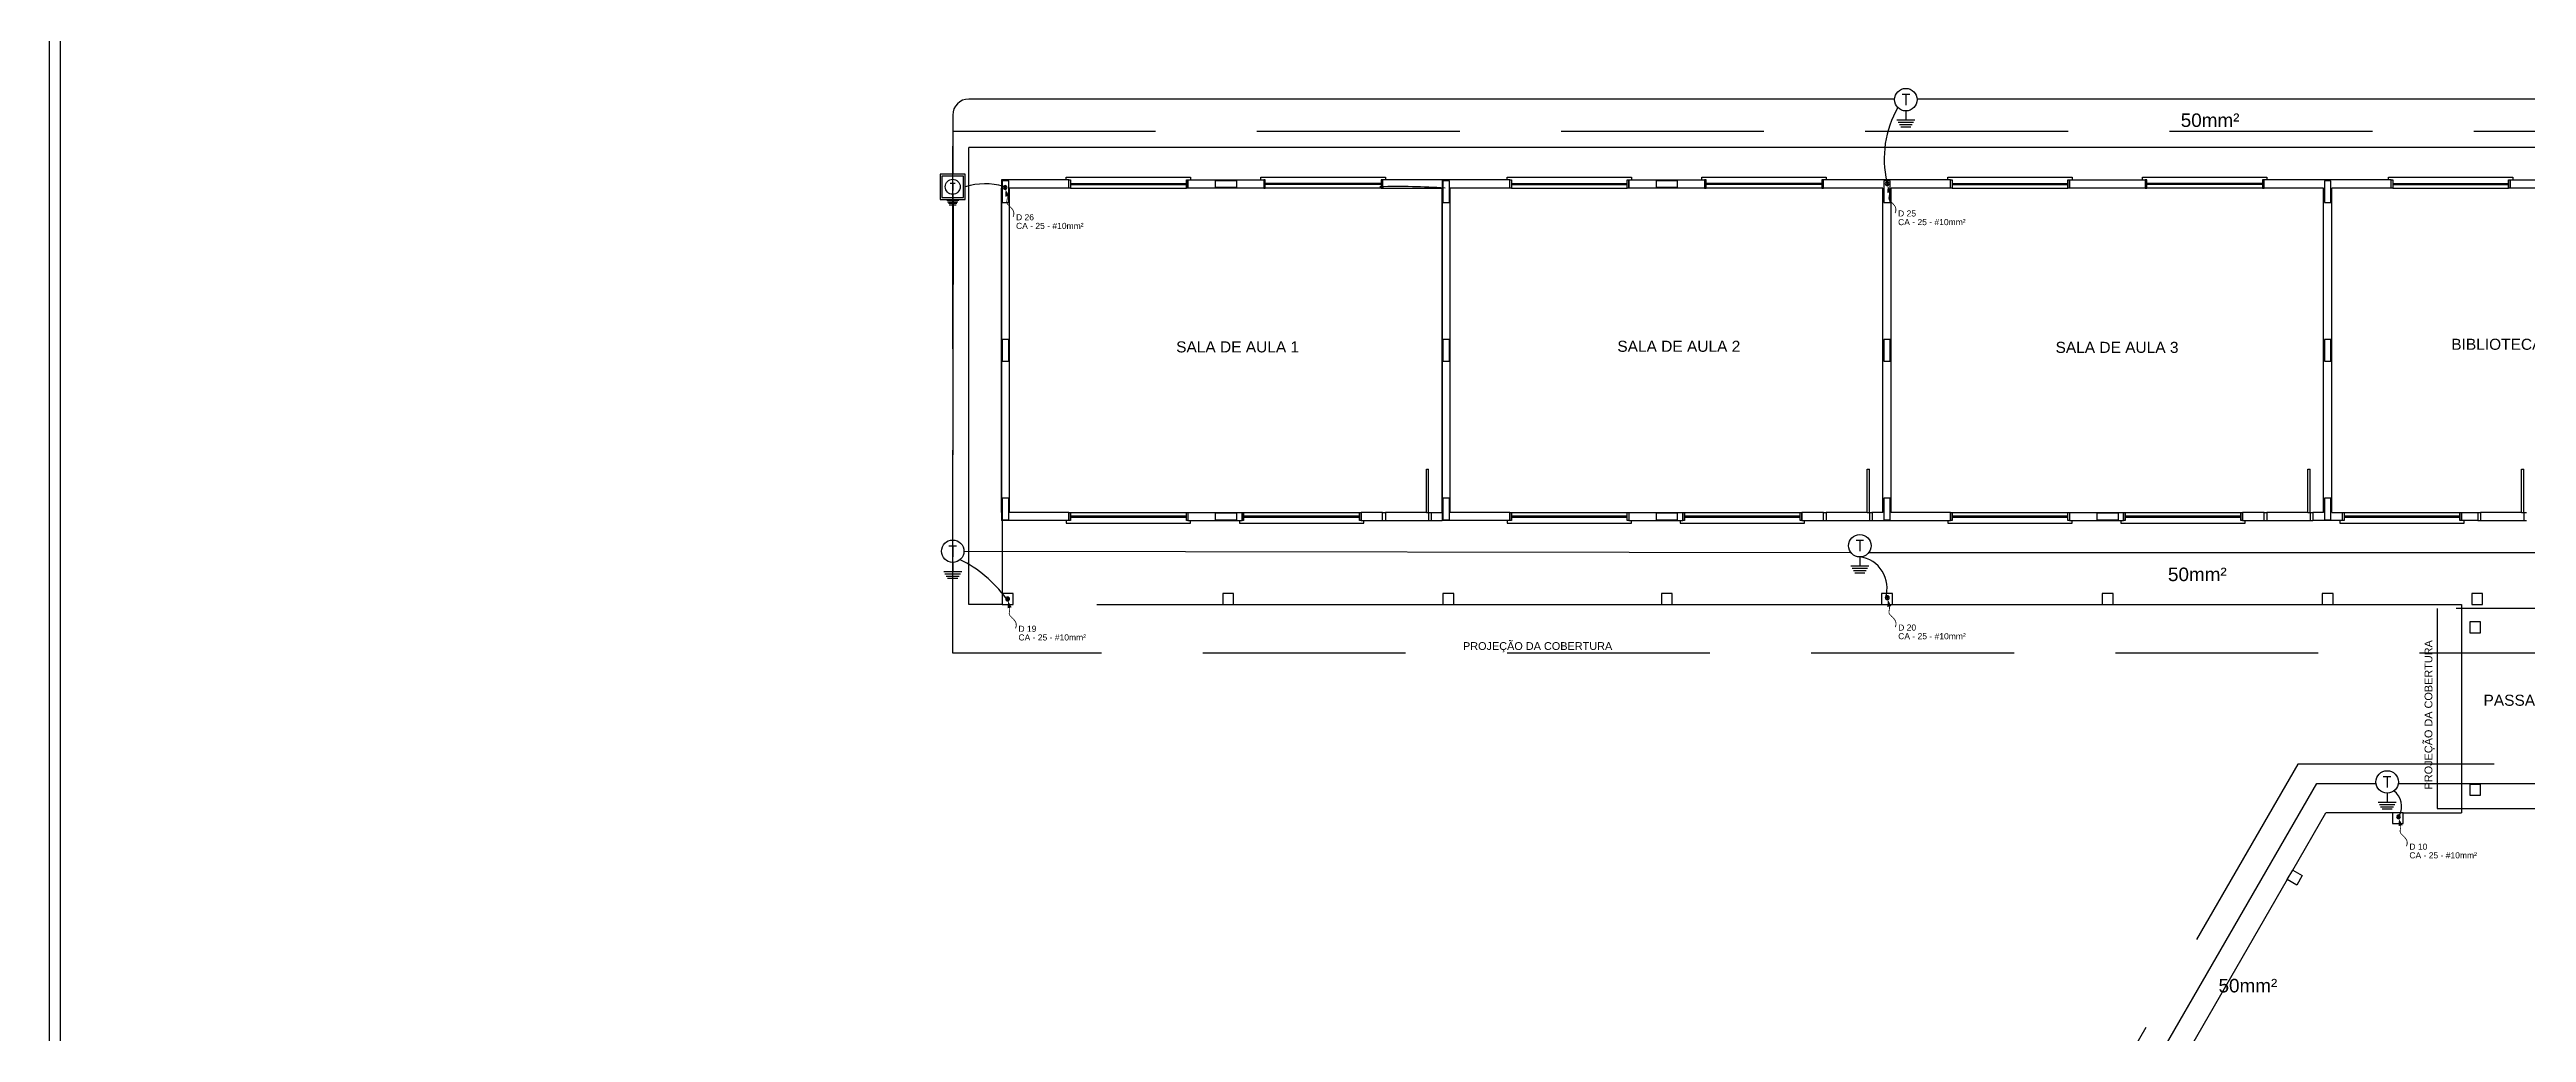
# Model space of a CAD drawing. Extents: x -192 to 167, y 237 to 369.
# Drawn here: x -62.75 to -16.95, y 326 to 344.18 of the extents above; entities that cross this region are included whole.
import ezdxf

# ---------------------------------------------------------------- set-up
doc = ezdxf.new("R2010")
doc.units = 0
doc.header["$LTSCALE"] = 0.1
doc.linetypes.add('HIDDEN', pattern=[9.525, 6.35, -3.175])
doc.linetypes.add('TRACEJADO_G', pattern=[0.375, 0.25, -0.125])
doc.layers.get('0').update_dxf_attribs({"linetype": 'CONTINUOUS'})
for name, color, linetype in [('100-Ele_diagramas', 2, 'CONTINUOUS'), ('100-txt_t4', 1, 'CONTINUOUS'), ('75-0', 7, 'CONTINUOUS'), ('A-MURO', 2, 'CONTINUOUS'), ('A-PAREDE', 5, 'CONTINUOUS'), ('A-PISOS-CTEL', 2, 'TRACEJADO_G'), ('A-PISOS-NIVEL', 1, 'CONTINUOUS'), ('A-SOLEIRA', 1, 'CONTINUOUS'), ('AR-ESQ', 2, 'CONTINUOUS'), ('ARQ-TXT-1_050', 2, 'CONTINUOUS'), ('ARQ-TXT-1_075', 2, 'CONTINUOUS'), ('Ele_diagramas', 2, 'CONTINUOUS'), ('FARADAY', 6, 'HIDDEN'), ('GER_PARA-RAIO', 5, 'PARA-RAIO'), ('Ltype_para-raio', 5, 'PRAIO')]:
    doc.layers.add(name, color=color, linetype=linetype)
doc.styles.add('ESC-50-A20', font='arial.ttf', dxfattribs={"height": 0.1})
doc.styles.get("Standard").update_dxf_attribs({"font": 'ARIALUNI.TTF'})
doc.styles.add('T4', font='arial.ttf')
doc.linetypes.add('PARA-RAIO', pattern='A,0.5,-0.15,["/",Standard,S=0.15,R=0,X=-0.1,Y=-0.075],-0.05', length=0.7)
doc.linetypes.add('PRAIO', pattern='A,0.5,-0.15,["/",Standard,S=0.15,R=0,X=-0.1,Y=-0.075],-0.05', length=0.7)

# ---------------------------------------------------------------- blocks, each defined once
blk = doc.blocks.new('cadnic01000124')
at = {"color": 10}
blk.add_lwpolyline([(0.09, 0.09, 0, 0.267, 0), (0.42, 0.42, 0.02, 0.02, 0)], format="xyseb", dxfattribs=at)
at = {"color": 10, "const_width": 0.0533}
blk.add_lwpolyline([(0.3, 0.3), (0.39, 0.38), (0.45, 0.46), (0.5, 0.54), (0.53, 0.62), (0.56, 0.69), (0.59, 0.75), (0.64, 0.81), (0.7, 0.85), (0.79, 0.87), (0.9, 0.9), (1.01, 0.92), (1.13, 0.96), (1.25, 1.01), (1.34, 1.09), (1.42, 1.21), (1.46, 1.37)], dxfattribs=at)
at = {"color": 2}
blk.add_circle((0, 0), 0.125, dxfattribs=at)
at = {"color": 3}
blk.add_circle((0, 0), 0.05, dxfattribs=at)
blk = doc.blocks.new('*U69')
at = {"layer": 'Ele_diagramas', "color": 4}
for p, q in [((-0.07, 0.103), (0.07, 0.103)), ((0, 0.103), (0, -0.103))]:
    blk.add_line(p, q, dxfattribs=at)
at = {"layer": 'Ele_diagramas', "color": 3}
for p, q in [((-0.167, -0.375), (0.167, -0.375)), ((-0.143, -0.417), (0.143, -0.417)), ((0, -0.208), (0, -0.375)), ((-0.119, -0.458), (0.119, -0.458)), ((-0.094, -0.5), (0.094, -0.5))]:
    blk.add_line(p, q, dxfattribs=at)
at = {"layer": 'Ele_diagramas', "color": 2}
blk.add_circle((0, 0), 0.208, dxfattribs=at)
blk = doc.blocks.new('6 SALAS')
at = {"layer": 'A-MURO', "color": 251}
for p, q in [((0, -50), (0, 0)), ((0.2, -50), (0.2, -0.2))]:
    blk.add_line(p, q, dxfattribs=at)
at = {"layer": 'A-PAREDE', "color": 251}
for p, q in [((17.6, -5.2), (17.6, -11.5)), ((17.75, -11.35), (17.75, -5.35)), ((18.85, -5.35), (17.75, -5.35)), ((18.85, -5.35), (18.85, -5.2)), ((24.65, -5.35), (24.65, -5.2)), ((25.75, -5.2), (24.65, -5.2)), ((24.65, -5.2), (24.65, -5.35)), ((24.65, -5.35), (25.75, -5.35)), ((25.75, -5.2), (25.75, -11.5)), ((25.75, -5.35), (25.75, -11.35)), ((25.9, -11.35), (25.9, -5.35)), ((27, -5.35), (25.9, -5.35)), ((25.9, -11.35), (25.9, -5.35)), ((27, -5.35), (25.9, -5.35)), ((27, -5.35), (27, -5.2)), ((35.15, -5.2), (32.8, -5.2)), ((32.8, -5.35), (32.8, -5.2)), ((33.9, -11.35), (33.9, -5.35)), ((34.05, -11.35), (34.05, -5.35)), ((35.15, -5.35), (34.05, -5.35)), ((35.15, -5.35), (35.15, -5.2)), ((42.05, -11.35), (42.05, -5.35)), ((42.2, -11.35), (42.2, -5.35)), ((43.3, -5.35), (42.2, -5.35)), ((43.3, -5.35), (43.3, -5.2)), ((18.85, -11.35), (17.75, -11.35)), ((18.85, -11.35), (18.85, -11.5)), ((21.05, -11.35), (22.05, -11.35)), ((21.05, -11.35), (21.05, -11.5)), ((22.05, -11.35), (22.05, -11.5)), ((24.25, -11.5), (24.25, -11.35)), ((25.55, -11.35), (25.55, -11.5)), ((25.55, -11.35), (25.75, -11.35)), ((27, -11.35), (25.9, -11.35)), ((27, -11.35), (25.9, -11.35)), ((27, -11.35), (27, -11.5)), ((27, -11.35), (27, -11.5)), ((29.2, -11.35), (30.2, -11.35)), ((29.2, -11.35), (29.2, -11.5)), ((30.2, -11.35), (30.2, -11.5)), ((32.4, -11.5), (32.4, -11.35)), ((33.9, -11.35), (33.694, -11.35)), ((33.7, -11.35), (33.7, -11.5)), ((33.9, -11.35), (33.7, -11.35)), ((35.15, -11.35), (34.05, -11.35)), ((35.15, -11.35), (35.15, -11.5)), ((37.35, -11.35), (38.35, -11.35)), ((37.35, -11.35), (37.35, -11.5)), ((38.35, -11.35), (38.35, -11.5)), ((40.55, -11.5), (40.55, -11.35)), ((41.85, -11.35), (41.85, -11.5)), ((42.05, -11.35), (41.85, -11.35)), ((42.2, -11.35), (42.4, -11.35)), ((42.4, -11.5), (42.4, -11.35)), ((44.6, -11.35), (44.9, -11.35)), ((44.6, -11.5), (44.6, -11.35)), ((44.9, -11.35), (44.9, -11.5)), ((18.85, -11.5), (17.6, -11.5)), ((21.05, -11.5), (22.05, -11.5)), ((25.55, -11.5), (25.75, -11.5)), ((27, -11.5), (25.75, -11.5)), ((27, -11.5), (25.75, -11.5)), ((29.2, -11.5), (30.2, -11.5)), ((33.694, -11.5), (35.15, -11.5)), ((37.35, -11.5), (38.35, -11.5)), ((42.406, -11.5), (41.844, -11.5)), ((44.9, -11.5), (44.6, -11.5))]:
    blk.add_line(p, q, dxfattribs=at)
at = {"layer": 'A-PAREDE'}
blk.add_line((27, -5.35), (27, -5.2), dxfattribs=at)
at = {"layer": 'A-PAREDE', "color": 251}
for points in [[(18.85, -5.2), (17.6, -5.2)], [(17.6, -11.35), (17.6, -11.35), (17.6, -5.35)], [(27, -5.2), (25.75, -5.2)], [(27, -5.2), (25.75, -5.2)], [(25.75, -11.35), (25.75, -11.35), (25.75, -5.35)], [(25.75, -11.35), (25.75, -11.35), (25.75, -5.35)], [(33.9, -11.35), (33.9, -11.35), (33.9, -5.35), (32.8, -5.35)], [(43.3, -5.2), (40.95, -5.2)], [(42.05, -11.35), (42.05, -11.35), (42.05, -5.35), (40.95, -5.35)]]:
    blk.add_lwpolyline(points, dxfattribs=at)
for points in [[(17.615, -5.615), (17.735, -5.615), (17.735, -5.215), (17.615, -5.215)], [(22.45, -5.2), (22.45, -5.35), (21.05, -5.35), (21.05, -5.2)], [(21.555, -5.215), (21.555, -5.335), (21.955, -5.335), (21.955, -5.215)], [(25.765, -5.615), (25.885, -5.615), (25.885, -5.215), (25.765, -5.215)], [(25.765, -5.615), (25.885, -5.615), (25.885, -5.215), (25.765, -5.215)], [(30.6, -5.2), (30.6, -5.35), (29.2, -5.35), (29.2, -5.2)], [(29.705, -5.215), (29.705, -5.335), (30.105, -5.335), (30.105, -5.215)], [(33.915, -5.615), (34.035, -5.615), (34.035, -5.215), (33.915, -5.215)], [(38.75, -5.2), (38.75, -5.35), (37.35, -5.35), (37.35, -5.2)], [(42.065, -5.615), (42.185, -5.615), (42.185, -5.215), (42.065, -5.215)], [(46.9, -5.2), (46.9, -5.35), (45.5, -5.35), (45.5, -5.2)], [(17.615, -8.55), (17.735, -8.55), (17.735, -8.15), (17.615, -8.15)], [(25.765, -8.55), (25.885, -8.55), (25.885, -8.15), (25.765, -8.15)], [(25.765, -8.55), (25.885, -8.55), (25.885, -8.15), (25.765, -8.15)], [(33.915, -8.55), (34.035, -8.55), (34.035, -8.15), (33.915, -8.15)], [(42.065, -8.55), (42.185, -8.55), (42.185, -8.15), (42.065, -8.15)], [(17.615, -11.485), (17.735, -11.485), (17.735, -11.085), (17.615, -11.085)], [(21.555, -11.365), (21.555, -11.485), (21.955, -11.485), (21.955, -11.365)], [(24.65, -11.35), (24.25, -11.35), (24.25, -11.5), (24.65, -11.5)], [(25.765, -11.485), (25.885, -11.485), (25.885, -11.085), (25.765, -11.085)], [(25.765, -11.485), (25.885, -11.485), (25.885, -11.085), (25.765, -11.085)], [(27, -11.35), (27.03, -11.35), (27.03, -11.5), (27, -11.5)], [(27, -11.35), (27.03, -11.35), (27.03, -11.5), (27, -11.5)], [(29.705, -11.365), (29.705, -11.485), (30.105, -11.485), (30.105, -11.365)], [(32.8, -11.35), (32.4, -11.35), (32.4, -11.5), (32.8, -11.5)], [(33.915, -11.485), (34.035, -11.485), (34.035, -11.085), (33.915, -11.085)], [(37.855, -11.365), (37.855, -11.485), (38.255, -11.485), (38.255, -11.365)], [(40.95, -11.35), (40.55, -11.35), (40.55, -11.5), (40.95, -11.5)], [(42.065, -11.485), (42.185, -11.485), (42.185, -11.085), (42.065, -11.085)], [(17.815, -12.85), (17.615, -12.85), (17.615, -13.05), (17.815, -13.05)], [(21.895, -12.85), (21.695, -12.85), (21.695, -13.05), (21.895, -13.05)], [(25.965, -12.85), (25.765, -12.85), (25.765, -13.05), (25.965, -13.05)], [(25.965, -12.85), (25.765, -12.85), (25.765, -13.05), (25.965, -13.05)], [(30.005, -12.85), (29.805, -12.85), (29.805, -13.05), (30.005, -13.05)], [(34.075, -12.85), (33.875, -12.85), (33.875, -13.05), (34.075, -13.05)], [(38.155, -12.85), (37.955, -12.85), (37.955, -13.05), (38.155, -13.05)], [(42.225, -12.85), (42.025, -12.85), (42.025, -13.05), (42.225, -13.05)], [(44.99, -12.85), (44.79, -12.85), (44.79, -13.05), (44.99, -13.05)], [(44.95, -13.375), (44.75, -13.375), (44.75, -13.575), (44.95, -13.575)], [(44.95, -16.379), (44.75, -16.379), (44.75, -16.579), (44.95, -16.579)], [(43.32, -17.104), (43.52, -17.104), (43.52, -16.904), (43.32, -16.904)], [(41.652, -18.068), (41.552, -18.241), (41.378, -18.141), (41.478, -17.968)]]:
    blk.add_lwpolyline(points, close=True, dxfattribs=at)
at = {"layer": 'A-PISOS-CTEL', "color": 251, "linetype": 'TRACEJADO_G', "ltscale": 150}
for points in [[(16.7, -4.3), (75.7, -4.3), (75.7, -13.95), (16.7, -13.95)], [(44.15, -16.827), (48.25, -16.827), (48.25, -13.127), (44.15, -13.127)], [(50.827, -16.004), (41.573, -16.004), (36.945, -24.019), (41.573, -32.034), (50.827, -32.034), (55.455, -24.019)]]:
    blk.add_lwpolyline(points, close=True, dxfattribs=at)
at = {"layer": 'A-PISOS-NIVEL', "color": 251}
for p, q in [((17, -13.05), (17, -4.6)), ((75.4, -4.6), (17, -4.6)), ((17.615, -11.5), (17.615, -13.05)), ((17.615, -13.05), (17, -13.05)), ((19.365, -13.05), (44.6, -13.05)), ((19.365, -13.05), (19.365, -13.05)), ((44.6, -13.05), (44.6, -16.904)), ((41.478, -17.968), (42.092, -16.904)), ((43.32, -16.904), (42.092, -16.904)), ((43.52, -16.904), (44.6, -16.904)), ((41.378, -18.141), (38.698, -22.783))]:
    blk.add_line(p, q, dxfattribs=at)
at = {"layer": 'A-SOLEIRA', "color": 251}
for p, q in [((25.46, -11.35), (24.7, -11.35)), ((33.61, -11.35), (32.85, -11.35)), ((41.76, -11.35), (41, -11.35)), ((45.71, -11.35), (44.95, -11.35)), ((24.7, -11.5), (25.5, -11.5)), ((32.85, -11.5), (33.65, -11.5)), ((41, -11.5), (41.8, -11.5)), ((44.95, -11.5), (45.75, -11.5))]:
    blk.add_line(p, q, dxfattribs=at)
at = {"layer": 'AR-ESQ', "color": 251}
for p, q in [((18.88, -5.265), (21.02, -5.265)), ((18.88, -5.285), (21.02, -5.285)), ((18.88, -5.35), (21.02, -5.35)), ((24.62, -5.265), (22.48, -5.265)), ((24.62, -5.285), (22.48, -5.285)), ((24.62, -5.35), (22.48, -5.35)), ((27.03, -5.265), (29.17, -5.265)), ((27.03, -5.285), (29.17, -5.285)), ((27.03, -5.35), (29.17, -5.35)), ((32.77, -5.265), (30.63, -5.265)), ((32.77, -5.285), (30.63, -5.285)), ((32.77, -5.35), (30.63, -5.35)), ((35.18, -5.265), (37.32, -5.265)), ((35.18, -5.285), (37.32, -5.285)), ((35.18, -5.35), (37.32, -5.35)), ((40.92, -5.265), (38.78, -5.265)), ((40.92, -5.285), (38.78, -5.285)), ((40.92, -5.35), (38.78, -5.35)), ((43.33, -5.265), (45.47, -5.265)), ((43.33, -5.285), (45.47, -5.285)), ((43.33, -5.35), (45.47, -5.35)), ((25.46, -11.35), (25.46, -10.55)), ((25.46, -10.55), (25.5, -10.55)), ((25.5, -11.35), (25.5, -10.55)), ((33.61, -11.35), (33.61, -10.55)), ((33.61, -10.55), (33.65, -10.55)), ((33.65, -11.35), (33.65, -10.55)), ((41.76, -11.35), (41.76, -10.55)), ((41.76, -10.55), (41.8, -10.55)), ((41.8, -11.35), (41.8, -10.55)), ((45.71, -11.35), (45.71, -10.55)), ((45.71, -10.55), (45.75, -10.55)), ((45.75, -11.35), (45.75, -10.55)), ((18.88, -11.35), (21.02, -11.35)), ((18.88, -11.415), (21.02, -11.415)), ((18.88, -11.435), (21.02, -11.435)), ((22.08, -11.35), (24.22, -11.35)), ((22.08, -11.415), (24.22, -11.415)), ((22.08, -11.435), (24.22, -11.435)), ((24.65, -11.35), (24.7, -11.35)), ((24.7, -11.35), (24.7, -11.5)), ((25.46, -11.35), (25.5, -11.35)), ((25.5, -11.35), (25.5, -11.5)), ((25.5, -11.35), (25.55, -11.35)), ((27.03, -11.35), (29.17, -11.35)), ((27.03, -11.415), (29.17, -11.415)), ((27.03, -11.435), (29.17, -11.435)), ((30.23, -11.35), (32.37, -11.35)), ((30.23, -11.415), (32.37, -11.415)), ((30.23, -11.435), (32.37, -11.435)), ((32.8, -11.35), (32.85, -11.35)), ((32.85, -11.35), (32.85, -11.5)), ((33.61, -11.35), (33.65, -11.35)), ((33.65, -11.35), (33.65, -11.5)), ((33.65, -11.35), (33.7, -11.35)), ((35.18, -11.35), (37.32, -11.35)), ((35.18, -11.415), (37.32, -11.415)), ((35.18, -11.435), (37.32, -11.435)), ((38.38, -11.35), (40.52, -11.35)), ((38.38, -11.415), (40.52, -11.415)), ((38.38, -11.435), (40.52, -11.435)), ((40.95, -11.35), (41, -11.35)), ((41, -11.35), (41, -11.5)), ((41.76, -11.35), (41.8, -11.35)), ((41.8, -11.35), (41.8, -11.5)), ((41.8, -11.35), (41.85, -11.35)), ((42.43, -11.35), (44.57, -11.35)), ((42.43, -11.415), (44.57, -11.415)), ((42.43, -11.435), (44.57, -11.435)), ((44.9, -11.35), (44.95, -11.35)), ((44.95, -11.35), (44.95, -11.5)), ((45.71, -11.35), (45.75, -11.35)), ((45.75, -11.35), (45.75, -11.5)), ((45.75, -11.35), (45.8, -11.35)), ((24.65, -11.5), (24.7, -11.5)), ((25.5, -11.5), (25.55, -11.5)), ((32.8, -11.5), (32.85, -11.5)), ((33.65, -11.5), (33.7, -11.5)), ((40.95, -11.5), (41, -11.5)), ((41.8, -11.5), (41.85, -11.5)), ((44.9, -11.5), (44.95, -11.5)), ((45.75, -11.5), (45.8, -11.5))]:
    blk.add_line(p, q, dxfattribs=at)
for points in [[(18.8, -5.2), (18.8, -5.15), (21.1, -5.15), (21.1, -5.2)], [(22.4, -5.2), (22.4, -5.15), (24.7, -5.15), (24.7, -5.2)], [(26.95, -5.2), (26.95, -5.15), (29.25, -5.15), (29.25, -5.2)], [(30.55, -5.2), (30.55, -5.15), (32.85, -5.15), (32.85, -5.2)], [(35.1, -5.2), (35.1, -5.15), (37.4, -5.15), (37.4, -5.2)], [(38.7, -5.2), (38.7, -5.15), (41, -5.15), (41, -5.2)], [(43.25, -5.2), (43.25, -5.15), (45.55, -5.15), (45.55, -5.2)], [(18.8, -11.5), (18.8, -11.55), (21.1, -11.55), (21.1, -11.5)], [(22, -11.5), (22, -11.55), (24.3, -11.55), (24.3, -11.5)], [(26.95, -11.5), (26.95, -11.55), (29.25, -11.55), (29.25, -11.5)], [(30.15, -11.5), (30.15, -11.55), (32.45, -11.55), (32.45, -11.5)], [(35.1, -11.5), (35.1, -11.55), (37.4, -11.55), (37.4, -11.5)], [(38.3, -11.5), (38.3, -11.55), (40.6, -11.55), (40.6, -11.5)], [(42.35, -11.5), (42.35, -11.55), (44.65, -11.55), (44.65, -11.5)]]:
    blk.add_lwpolyline(points, dxfattribs=at)
for points in [[(18.85, -5.2), (18.88, -5.2), (18.88, -5.35), (18.85, -5.35)], [(21.02, -5.2), (21.05, -5.2), (21.05, -5.35), (21.02, -5.35)], [(22.48, -5.2), (22.45, -5.2), (22.45, -5.35), (22.48, -5.35)], [(24.65, -5.2), (24.62, -5.2), (24.62, -5.35), (24.65, -5.35)], [(27, -5.2), (27.03, -5.2), (27.03, -5.35), (27, -5.35)], [(29.17, -5.2), (29.2, -5.2), (29.2, -5.35), (29.17, -5.35)], [(30.63, -5.2), (30.6, -5.2), (30.6, -5.35), (30.63, -5.35)], [(32.8, -5.2), (32.77, -5.2), (32.77, -5.35), (32.8, -5.35)], [(35.15, -5.2), (35.18, -5.2), (35.18, -5.35), (35.15, -5.35)], [(37.32, -5.2), (37.35, -5.2), (37.35, -5.35), (37.32, -5.35)], [(38.78, -5.2), (38.75, -5.2), (38.75, -5.35), (38.78, -5.35)], [(40.95, -5.2), (40.92, -5.2), (40.92, -5.35), (40.95, -5.35)], [(43.3, -5.2), (43.33, -5.2), (43.33, -5.35), (43.3, -5.35)], [(45.47, -5.2), (45.5, -5.2), (45.5, -5.35), (45.47, -5.35)], [(18.85, -11.35), (18.88, -11.35), (18.88, -11.5), (18.85, -11.5)], [(21.02, -11.35), (21.05, -11.35), (21.05, -11.5), (21.02, -11.5)], [(22.05, -11.35), (22.08, -11.35), (22.08, -11.5), (22.05, -11.5)], [(24.22, -11.35), (24.25, -11.35), (24.25, -11.5), (24.22, -11.5)], [(29.17, -11.35), (29.2, -11.35), (29.2, -11.5), (29.17, -11.5)], [(30.2, -11.35), (30.23, -11.35), (30.23, -11.5), (30.2, -11.5)], [(32.37, -11.35), (32.4, -11.35), (32.4, -11.5), (32.37, -11.5)], [(35.15, -11.35), (35.18, -11.35), (35.18, -11.5), (35.15, -11.5)], [(37.32, -11.35), (37.35, -11.35), (37.35, -11.5), (37.32, -11.5)], [(38.35, -11.35), (38.38, -11.35), (38.38, -11.5), (38.35, -11.5)], [(40.52, -11.35), (40.55, -11.35), (40.55, -11.5), (40.52, -11.5)], [(42.4, -11.35), (42.43, -11.35), (42.43, -11.5), (42.4, -11.5)], [(44.57, -11.35), (44.6, -11.35), (44.6, -11.5), (44.57, -11.5)]]:
    blk.add_lwpolyline(points, close=True, dxfattribs=at)
at = {"layer": 'AR-ESQ'}
blk.add_lwpolyline([(27, -5.2), (27.03, -5.2), (27.03, -5.35), (27, -5.35)], close=True, dxfattribs=at)
at = {"layer": 'ARQ-TXT-1_050', "color": 251, "char_height": 0.2048, "attachment_point": 1, "style": 'ESC-50-A20'}
for s, width, insert in [('\\pi0.48466;SALA DE AULA 1', 2.70678, (20.347, -8.185)), ('\\pi0.49541;SALA DE AULA 2', 2.76572, (28.494, -8.174)), ('\\pi0.49437;SALA DE AULA 3', 2.76572, (36.598, -8.194)), ('\\pi0.56859;BIBLIOTECA/ INFORMÁTICA       ', 4.46064, (43.841, -8.137)), ('\\pi1.2976;PASSARELA (M1)       ', 4.46064, (43.708, -14.721))]:
    blk.add_mtext_dynamic_manual_height_columns(s, width=width, gutter_width=1, heights=[0], dxfattribs=dict(at, insert=insert))
at = {"layer": 'ARQ-TXT-1_075', "color": 251, "style": 'ESC-50-A20'}
blk.add_text('PROJEÇÃO DA COBERTURA', height=0.144, dxfattribs=at).set_placement((26.135, -13.893))
blk.add_text('PROJEÇÃO DA COBERTURA', height=0.144, rotation=90, dxfattribs=at).set_placement((44.06, -16.473))

msp = doc.modelspace()

# ---------------------------------------------------------------- block references
at = {"layer": 'FARADAY', "color": 6, "linetype": 'ByBlock'}
msp.add_blockref('6 SALAS', (-62.748, 346.966), dxfattribs=at)

# ---------------------------------------------------------------- next in the draw order: linework, layer by layer
at = {"layer": 'GER_PARA-RAIO'}
for p, q in [((-28.631, 343.263), (-45.748, 343.263)), ((-12.681, 343.263), (-28.215, 343.263)), ((-46.048, 342.963), (-46.048, 341.872)), ((-46.039, 341.407), (-46.05, 335.106)), ((-45.84, 334.897), (-29.438, 334.873)), ((-29.109, 334.873), (-13.284, 334.873)), ((-24.325, 324.546), (-20.826, 330.605)), ((-20.826, 330.605), (-19.732, 330.605)), ((-19.318, 330.605), (-12.245, 330.605))]:
    msp.add_line(p, q, dxfattribs=at)
for centre, radius, start, end in [((-45.748, 342.963), 0.3, 90, 180), ((-26.961, 342.165), 1.863, 149.7423, 193.4364), ((-45.451, 340.451), 1.243, 73.9482, 107.0284), ((-37.804, 329.182), 12.462, 86.0433, 91.6028), ((-46.993, 332.586), 2.413, 36.8899, 63.3241), ((-29.345, 334.223), 0.574, 341.3381, 82.8982), ((-19.619, 330.179), 0.362, 333.1943, 52.4486)]:
    msp.add_arc(centre, radius, start, end, dxfattribs=at)
at = {"layer": 'Ltype_para-raio', "color": 2, "linetype": 'Continuous'}
for points in [[(-45.815, 341.872), (-46.281, 341.872), (-46.281, 341.407), (-45.815, 341.407)], [(-45.849, 341.839), (-46.248, 341.839), (-46.248, 341.44), (-45.849, 341.44)]]:
    msp.add_lwpolyline(points, close=True, dxfattribs=at)

# ---------------------------------------------------------------- next in the draw order: block references
at = {"layer": '100-Ele_diagramas'}
for p in [(-28.423, 343.251), (-46.048, 334.898), (-29.274, 335.001), (-19.525, 330.631)]:
    msp.add_blockref('*U69', p, dxfattribs=at)
at = {"layer": '100-Ele_diagramas', "xscale": 0.6653927912402732, "yscale": 0.6653927912402732, "zscale": 0.6653927912402732}
msp.add_blockref('*U69', (-46.048, 341.639), dxfattribs=at)
at = {"layer": '75-0', "xscale": -0.2812499999999999, "yscale": 0.28125, "zscale": 0.28125, "rotation": 148.2189294398063}
for p in [(-45.078, 341.627), (-28.768, 341.697), (-45.033, 334.016), (-28.766, 334.039), (-19.314, 329.986)]:
    msp.add_blockref('cadnic01000124', p, dxfattribs=at)

# ---------------------------------------------------------------- next in the draw order: texts
at = {"layer": '100-txt_t4', "style": 'T4'}
for s, p in [('CA - 25 - #10mm²', (-44.877, 340.86)), ('D 26', (-44.877, 341.02)), ('CA - 25 - #10mm²', (-28.567, 340.93)), ('D 25', (-28.567, 341.09)), ('D 19', (-44.832, 333.408)), ('D 20', (-28.565, 333.431)), ('CA - 25 - #10mm²', (-44.832, 333.248)), ('CA - 25 - #10mm²', (-28.565, 333.271)), ('CA - 25 - #10mm²', (-19.113, 329.218)), ('D 10', (-19.113, 329.378))]:
    msp.add_text(s, height=0.1125, dxfattribs=at).set_placement(p)
at = {"layer": 'FARADAY', "color": 2}
for p in [(-23.341, 342.746), (-23.577, 334.346), (-22.642, 326.739)]:
    msp.add_text('50mm²', height=0.25, dxfattribs=at).set_placement(p)

doc.saveas('drawing.dxf')
